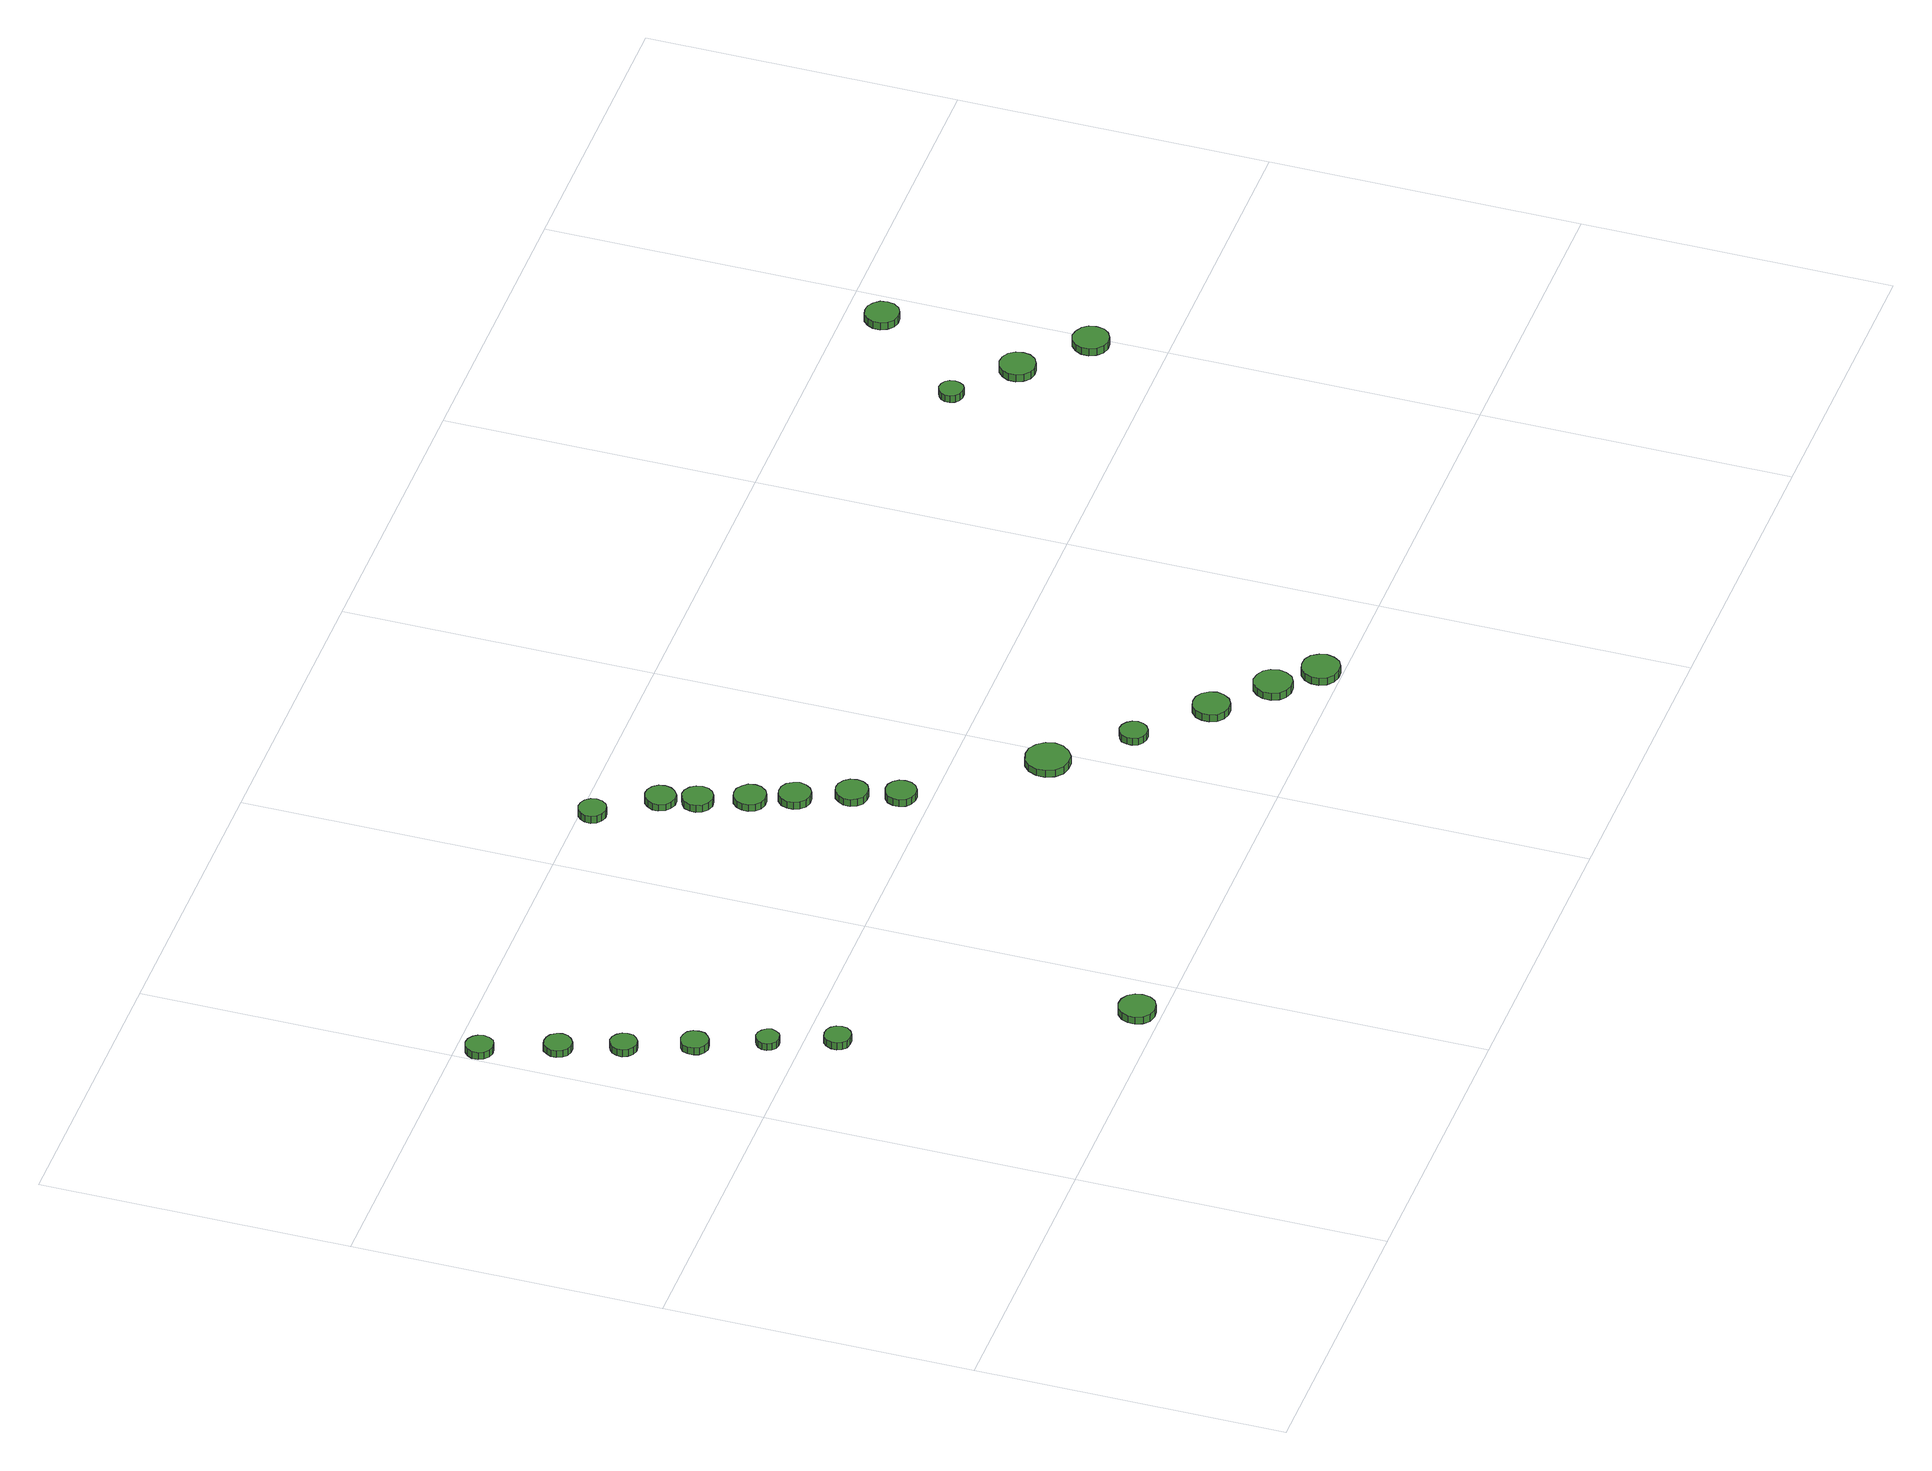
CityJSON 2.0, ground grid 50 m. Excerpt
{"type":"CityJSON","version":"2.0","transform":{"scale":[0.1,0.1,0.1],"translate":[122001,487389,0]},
"CityObjects":{
"tree1":{"type":"SolitaryVegetationObject","attributes":{"function":"something"},"geometry":[{"type":"MultiSurface","lod":"1","boundaries":[[[0,1,2,3,4,5,6,7,8,9,10,11,12,13,14]],[[15,16,17,18,19,20,21,22,23,24,25,26,27,28,29]],[[0,29,28,1]],[[1,28,27,2]],[[2,27,26,3]],[[3,26,25,4]],[[4,25,24,5]],[[5,24,23,6]],[[6,23,22,7]],[[7,22,21,8]],[[8,21,20,9]],[[9,20,19,10]],[[10,19,18,11]],[[11,18,17,12]],[[12,17,16,13]],[[13,16,15,14]],[[14,15,29,0]]]}]},
"tree2":{"type":"SolitaryVegetationObject","attributes":{"function":"something"},"geometry":[{"type":"MultiSurface","lod":"1","boundaries":[[[30,31,32,33,34,35,36,37,38,39,40,41,42,43,44]],[[45,46,47,48,49,50,51,52,53,54,55,56,57,58,59]],[[30,59,58,31]],[[31,58,57,32]],[[32,57,56,33]],[[33,56,55,34]],[[34,55,54,35]],[[35,54,53,36]],[[36,53,52,37]],[[37,52,51,38]],[[38,51,50,39]],[[39,50,49,40]],[[40,49,48,41]],[[41,48,47,42]],[[42,47,46,43]],[[43,46,45,44]],[[44,45,59,30]]]}]},
"tree3":{"type":"SolitaryVegetationObject","attributes":{"function":"something"},"geometry":[{"type":"MultiSurface","lod":"1","boundaries":[[[60,61,62,63,64,65,66,67,68,69,70,71,72,73,74]],[[75,76,77,78,79,80,81,82,83,84,85,86,87,88,89]],[[60,89,88,61]],[[61,88,87,62]],[[62,87,86,63]],[[63,86,85,64]],[[64,85,84,65]],[[65,84,83,66]],[[66,83,82,67]],[[67,82,81,68]],[[68,81,80,69]],[[69,80,79,70]],[[70,79,78,71]],[[71,78,77,72]],[[72,77,76,73]],[[73,76,75,74]],[[74,75,89,60]]]}]},
"tree4":{"type":"SolitaryVegetationObject","attributes":{"function":"something"},"geometry":[{"type":"MultiSurface","lod":"1","boundaries":[[[90,91,92,93,94,95,96,97,98,99,100,101,102,103,104]],[[105,106,107,108,109,110,111,112,113,114,115,116,117,118,119]],[[90,119,118,91]],[[91,118,117,92]],[[92,117,116,93]],[[93,116,115,94]],[[94,115,114,95]],[[95,114,113,96]],[[96,113,112,97]],[[97,112,111,98]],[[98,111,110,99]],[[99,110,109,100]],[[100,109,108,101]],[[101,108,107,102]],[[102,107,106,103]],[[103,106,105,104]],[[104,105,119,90]]]}]},
"tree5":{"type":"SolitaryVegetationObject","attributes":{"function":"something"},"geometry":[{"type":"MultiSurface","lod":"1","boundaries":[[[120,121,122,123,124,125,126,127,128,129,130,131,132,133,134]],[[135,136,137,138,139,140,141,142,143,144,145,146,147,148,149]],[[120,149,148,121]],[[121,148,147,122]],[[122,147,146,123]],[[123,146,145,124]],[[124,145,144,125]],[[125,144,143,126]],[[126,143,142,127]],[[127,142,141,128]],[[128,141,140,129]],[[129,140,139,130]],[[130,139,138,131]],[[131,138,137,132]],[[132,137,136,133]],[[133,136,135,134]],[[134,135,149,120]]]}]},
"tree6":{"type":"SolitaryVegetationObject","attributes":{"function":"something"},"geometry":[{"type":"MultiSurface","lod":"1","boundaries":[[[150,151,152,153,154,155,156,157,158,159,160,161,162,163,164]],[[165,166,167,168,169,170,171,172,173,174,175,176,177,178,179]],[[150,179,178,151]],[[151,178,177,152]],[[152,177,176,153]],[[153,176,175,154]],[[154,175,174,155]],[[155,174,173,156]],[[156,173,172,157]],[[157,172,171,158]],[[158,171,170,159]],[[159,170,169,160]],[[160,169,168,161]],[[161,168,167,162]],[[162,167,166,163]],[[163,166,165,164]],[[164,165,179,150]]]}]},
"tree7":{"type":"SolitaryVegetationObject","attributes":{"function":"something"},"geometry":[{"type":"MultiSurface","lod":"1","boundaries":[[[180,181,182,183,184,185,186,187,188,189,190,191,192,193,194]],[[195,196,197,198,199,200,201,202,203,204,205,206,207,208,209]],[[180,209,208,181]],[[181,208,207,182]],[[182,207,206,183]],[[183,206,205,184]],[[184,205,204,185]],[[185,204,203,186]],[[186,203,202,187]],[[187,202,201,188]],[[188,201,200,189]],[[189,200,199,190]],[[190,199,198,191]],[[191,198,197,192]],[[192,197,196,193]],[[193,196,195,194]],[[194,195,209,180]]]}]},
"tree8":{"type":"SolitaryVegetationObject","attributes":{"function":"something"},"geometry":[{"type":"MultiSurface","lod":"1","boundaries":[[[210,211,212,213,214,215,216,217,218,219,220,221,222,223,224]],[[225,226,227,228,229,230,231,232,233,234,235,236,237,238,239]],[[210,239,238,211]],[[211,238,237,212]],[[212,237,236,213]],[[213,236,235,214]],[[214,235,234,215]],[[215,234,233,216]],[[216,233,232,217]],[[217,232,231,218]],[[218,231,230,219]],[[219,230,229,220]],[[220,229,228,221]],[[221,228,227,222]],[[222,227,226,223]],[[223,226,225,224]],[[224,225,239,210]]]}]},
"tree9":{"type":"SolitaryVegetationObject","attributes":{"function":"something"},"geometry":[{"type":"MultiSurface","lod":"1","boundaries":[[[240,241,242,243,244,245,246,247,248,249,250,251,252,253,254]],[[255,256,257,258,259,260,261,262,263,264,265,266,267,268,269]],[[240,269,268,241]],[[241,268,267,242]],[[242,267,266,243]],[[243,266,265,244]],[[244,265,264,245]],[[245,264,263,246]],[[246,263,262,247]],[[247,262,261,248]],[[248,261,260,249]],[[249,260,259,250]],[[250,259,258,251]],[[251,258,257,252]],[[252,257,256,253]],[[253,256,255,254]],[[254,255,269,240]]]}]},
"tree10":{"type":"SolitaryVegetationObject","attributes":{"function":"something"},"geometry":[{"type":"MultiSurface","lod":"1","boundaries":[[[270,271,272,273,274,275,276,277,278,279,280,281,282,283,284]],[[285,286,287,288,289,290,291,292,293,294,295,296,297,298,299]],[[270,299,298,271]],[[271,298,297,272]],[[272,297,296,273]],[[273,296,295,274]],[[274,295,294,275]],[[275,294,293,276]],[[276,293,292,277]],[[277,292,291,278]],[[278,291,290,279]],[[279,290,289,280]],[[280,289,288,281]],[[281,288,287,282]],[[282,287,286,283]],[[283,286,285,284]],[[284,285,299,270]]]}]},
"tree11":{"type":"SolitaryVegetationObject","attributes":{"function":"something"},"geometry":[{"type":"MultiSurface","lod":"1","boundaries":[[[300,301,302,303,304,305,306,307,308,309,310,311,312,313,314]],[[315,316,317,318,319,320,321,322,323,324,325,326,327,328,329]],[[300,329,328,301]],[[301,328,327,302]],[[302,327,326,303]],[[303,326,325,304]],[[304,325,324,305]],[[305,324,323,306]],[[306,323,322,307]],[[307,322,321,308]],[[308,321,320,309]],[[309,320,319,310]],[[310,319,318,311]],[[311,318,317,312]],[[312,317,316,313]],[[313,316,315,314]],[[314,315,329,300]]]}]},
"tree12":{"type":"SolitaryVegetationObject","attributes":{"function":"something"},"geometry":[{"type":"MultiSurface","lod":"1","boundaries":[[[330,331,332,333,334,335,336,337,338,339,340,341,342,343,344]],[[345,346,347,348,349,350,351,352,353,354,355,356,357,358,359]],[[330,359,358,331]],[[331,358,357,332]],[[332,357,356,333]],[[333,356,355,334]],[[334,355,354,335]],[[335,354,353,336]],[[336,353,352,337]],[[337,352,351,338]],[[338,351,350,339]],[[339,350,349,340]],[[340,349,348,341]],[[341,348,347,342]],[[342,347,346,343]],[[343,346,345,344]],[[344,345,359,330]]]}]},
"tree13":{"type":"SolitaryVegetationObject","attributes":{"function":"something"},"geometry":[{"type":"MultiSurface","lod":"1","boundaries":[[[360,361,362,363,364,365,366,367,368,369,370,371,372,373,374]],[[375,376,377,378,379,380,381,382,383,384,385,386,387,388,389]],[[360,389,388,361]],[[361,388,387,362]],[[362,387,386,363]],[[363,386,385,364]],[[364,385,384,365]],[[365,384,383,366]],[[366,383,382,367]],[[367,382,381,368]],[[368,381,380,369]],[[369,380,379,370]],[[370,379,378,371]],[[371,378,377,372]],[[372,377,376,373]],[[373,376,375,374]],[[374,375,389,360]]]}]},
"tree14":{"type":"SolitaryVegetationObject","attributes":{"function":"something"},"geometry":[{"type":"MultiSurface","lod":"1","boundaries":[[[390,391,392,393,394,395,396,397,398,399,400,401,402,403,404]],[[405,406,407,408,409,410,411,412,413,414,415,416,417,418,419]],[[390,419,418,391]],[[391,418,417,392]],[[392,417,416,393]],[[393,416,415,394]],[[394,415,414,395]],[[395,414,413,396]],[[396,413,412,397]],[[397,412,411,398]],[[398,411,410,399]],[[399,410,409,400]],[[400,409,408,401]],[[401,408,407,402]],[[402,407,406,403]],[[403,406,405,404]],[[404,405,419,390]]]}]},
"tree15":{"type":"SolitaryVegetationObject","attributes":{"function":"something"},"geometry":[{"type":"MultiSurface","lod":"1","boundaries":[[[420,421,422,423,424,425,426,427,428,429,430,431,432,433,434]],[[435,436,437,438,439,440,441,442,443,444,445,446,447,448,449]],[[420,449,448,421]],[[421,448,447,422]],[[422,447,446,423]],[[423,446,445,424]],[[424,445,444,425]],[[425,444,443,426]],[[426,443,442,427]],[[427,442,441,428]],[[428,441,440,429]],[[429,440,439,430]],[[430,439,438,431]],[[431,438,437,432]],[[432,437,436,433]],[[433,436,435,434]],[[434,435,449,420]]]}]},
"tree16":{"type":"SolitaryVegetationObject","attributes":{"function":"something"},"geometry":[{"type":"MultiSurface","lod":"1","boundaries":[[[450,451,452,453,454,455,456,457,458,459,460,461,462,463,464]],[[465,466,467,468,469,470,471,472,473,474,475,476,477,478,479]],[[450,479,478,451]],[[451,478,477,452]],[[452,477,476,453]],[[453,476,475,454]],[[454,475,474,455]],[[455,474,473,456]],[[456,473,472,457]],[[457,472,471,458]],[[458,471,470,459]],[[459,470,469,460]],[[460,469,468,461]],[[461,468,467,462]],[[462,467,466,463]],[[463,466,465,464]],[[464,465,479,450]]]}]},
"tree17":{"type":"SolitaryVegetationObject","attributes":{"function":"something"},"geometry":[{"type":"MultiSurface","lod":"1","boundaries":[[[480,481,482,483,484,485,486,487,488,489,490,491,492,493,494]],[[495,496,497,498,499,500,501,502,503,504,505,506,507,508,509]],[[480,509,508,481]],[[481,508,507,482]],[[482,507,506,483]],[[483,506,505,484]],[[484,505,504,485]],[[485,504,503,486]],[[486,503,502,487]],[[487,502,501,488]],[[488,501,500,489]],[[489,500,499,490]],[[490,499,498,491]],[[491,498,497,492]],[[492,497,496,493]],[[493,496,495,494]],[[494,495,509,480]]]}]},
"tree18":{"type":"SolitaryVegetationObject","attributes":{"function":"something"},"geometry":[{"type":"MultiSurface","lod":"1","boundaries":[[[510,511,512,513,514,515,516,517,518,519,520,521,522,523,524]],[[525,526,527,528,529,530,531,532,533,534,535,536,537,538,539]],[[510,539,538,511]],[[511,538,537,512]],[[512,537,536,513]],[[513,536,535,514]],[[514,535,534,515]],[[515,534,533,516]],[[516,533,532,517]],[[517,532,531,518]],[[518,531,530,519]],[[519,530,529,520]],[[520,529,528,521]],[[521,528,527,522]],[[522,527,526,523]],[[523,526,525,524]],[[524,525,539,510]]]}]},
"tree19":{"type":"SolitaryVegetationObject","attributes":{"function":"something"},"geometry":[{"type":"MultiSurface","lod":"1","boundaries":[[[540,541,542,543,544,545,546,547,548,549,550,551,552,553,554]],[[555,556,557,558,559,560,561,562,563,564,565,566,567,568,569]],[[540,569,568,541]],[[541,568,567,542]],[[542,567,566,543]],[[543,566,565,544]],[[544,565,564,545]],[[545,564,563,546]],[[546,563,562,547]],[[547,562,561,548]],[[548,561,560,549]],[[549,560,559,550]],[[550,559,558,551]],[[551,558,557,552]],[[552,557,556,553]],[[553,556,555,554]],[[554,555,569,540]]]}]},
"tree20":{"type":"SolitaryVegetationObject","attributes":{"function":"something"},"geometry":[{"type":"MultiSurface","lod":"1","boundaries":[[[570,571,572,573,574,575,576,577,578,579,580,581,582,583,584]],[[585,586,587,588,589,590,591,592,593,594,595,596,597,598,599]],[[570,599,598,571]],[[571,598,597,572]],[[572,597,596,573]],[[573,596,595,574]],[[574,595,594,575]],[[575,594,593,576]],[[576,593,592,577]],[[577,592,591,578]],[[578,591,590,579]],[[579,590,589,580]],[[580,589,588,581]],[[581,588,587,582]],[[582,587,586,583]],[[583,586,585,584]],[[584,585,599,570]]]}]},
"tree21":{"type":"SolitaryVegetationObject","attributes":{"function":"something"},"geometry":[{"type":"MultiSurface","lod":"1","boundaries":[[[600,601,602,603,604,605,606,607,608,609,610,611,612,613,614]],[[615,616,617,618,619,620,621,622,623,624,625,626,627,628,629]],[[600,629,628,601]],[[601,628,627,602]],[[602,627,626,603]],[[603,626,625,604]],[[604,625,624,605]],[[605,624,623,606]],[[606,623,622,607]],[[607,622,621,608]],[[608,621,620,609]],[[609,620,619,610]],[[610,619,618,611]],[[611,618,617,612]],[[612,617,616,613]],[[613,616,615,614]],[[614,615,629,600]]]}]},
"tree22":{"type":"SolitaryVegetationObject","attributes":{"function":"something"},"geometry":[{"type":"MultiSurface","lod":"1","boundaries":[[[630,631,632,633,634,635,636,637,638,639,640,641,642,643,644]],[[645,646,647,648,649,650,651,652,653,654,655,656,657,658,659]],[[630,659,658,631]],[[631,658,657,632]],[[632,657,656,633]],[[633,656,655,634]],[[634,655,654,635]],[[635,654,653,636]],[[636,653,652,637]],[[637,652,651,638]],[[638,651,650,639]],[[639,650,649,640]],[[640,649,648,641]],[[641,648,647,642]],[[642,647,646,643]],[[643,646,645,644]],[[644,645,659,630]]]}]},
"tree23":{"type":"SolitaryVegetationObject","attributes":{"function":"something"},"geometry":[{"type":"MultiSurface","lod":"1","boundaries":[[[660,661,662,663,664,665,666,667,668,669,670,671,672,673,674]],[[675,676,677,678,679,680,681,682,683,684,685,686,687,688,689]],[[660,689,688,661]],[[661,688,687,662]],[[662,687,686,663]],[[663,686,685,664]],[[664,685,684,665]],[[665,684,683,666]],[[666,683,682,667]],[[667,682,681,668]],[[668,681,680,669]],[[669,680,679,670]],[[670,679,678,671]],[[671,678,677,672]],[[672,677,676,673]],[[673,676,675,674]],[[674,675,689,660]]]}]}
},
"vertices":[
[45,963,15],[43,972,15],[38,979,15],[30,984,15],[21,985,15],[12,982,15],[5,976,15],[1,968,15],[1,958,15],[5,950,15],[12,944,15],[21,941,15],[30,942,15],[38,946,15],[43,954,15],[43,954,2],[38,946,2],[30,942,2],[21,941,2],[12,944,2],[5,950,2],[1,958,2],[1,968,2],[5,976,2],[12,982,2],[21,985,2],[30,984,2],[38,979,2],[43,972,2],[45,963,2],
[89,851,13],[87,860,13],[81,868,13],[73,872,13],[64,873,13],[55,871,13],[49,864,13],[45,856,13],[45,847,13],[49,838,13],[55,832,13],[64,829,13],[73,830,13],[81,835,13],[87,842,13],[87,842,0],[81,835,0],[73,830,0],[64,829,0],[55,832,0],[49,838,0],[45,847,0],[45,856,0],[49,864,0],[55,871,0],[64,873,0],[73,872,0],[81,868,0],[87,860,0],[89,851,0],
[120,757,13],[119,765,13],[113,772,13],[106,777,13],[97,778,13],[89,775,13],[82,769,13],[78,761,13],[78,752,13],[82,744,13],[89,738,13],[97,735,13],[106,736,13],[113,741,13],[119,748,13],[119,748,0],[113,741,0],[106,736,0],[97,735,0],[89,738,0],[82,744,0],[78,752,0],[78,761,0],[82,769,0],[89,775,0],[97,778,0],[106,777,0],[113,772,0],[119,765,0],[120,757,0],
[159,655,13],[158,664,13],[152,672,13],[144,676,13],[135,677,13],[126,674,13],[119,668,13],[116,660,13],[116,650,13],[119,642,13],[126,636,13],[135,633,13],[144,634,13],[152,639,13],[158,646,13],[158,646,0],[152,639,0],[144,634,0],[135,633,0],[126,636,0],[119,642,0],[116,650,0],[116,660,0],[119,668,0],[126,674,0],[135,677,0],[144,676,0],[152,672,0],[158,664,0],[159,655,0],
[198,551,13],[196,559,13],[191,565,13],[185,569,13],[177,570,13],[170,567,13],[164,562,13],[161,555,13],[161,547,13],[164,540,13],[170,535,13],[177,533,13],[185,534,13],[191,537,13],[196,544,13],[196,544,0],[191,537,0],[185,534,0],[177,533,0],[170,535,0],[164,540,0],[161,547,0],[161,555,0],[164,562,0],[170,567,0],[177,570,0],[185,569,0],[191,565,0],[196,559,0],[198,551,0],
[236,451,14],[235,460,14],[229,467,14],[222,471,14],[213,472,14],[204,470,14],[198,464,14],[194,455,14],[194,446,14],[198,438,14],[204,432,14],[213,430,14],[222,431,14],[229,435,14],[235,442,14],[235,442,1],[229,435,1],[222,431,1],[213,430,1],[204,432,1],[198,438,1],[194,446,1],[194,455,1],[198,464,1],[204,470,1],[213,472,1],[222,471,1],[229,467,1],[235,460,1],[236,451,1],
[447,37,19],[445,49,19],[438,59,19],[427,65,19],[415,66,19],[403,62,19],[394,54,19],[389,43,19],[389,31,19],[394,19,19],[403,11,19],[415,8,19],[427,9,19],[438,15,19],[445,25,19],[445,25,6],[438,15,6],[427,9,6],[415,8,6],[403,11,6],[394,19,6],[389,31,6],[389,43,6],[394,54,6],[403,62,6],[415,66,6],[427,65,6],[438,59,6],[445,49,6],[447,37,6],
[656,980,17],[654,989,17],[648,997,17],[640,1001,17],[631,1002,17],[622,999,17],[615,993,17],[611,985,17],[611,975,17],[615,967,17],[622,961,17],[631,958,17],[640,959,17],[648,963,17],[654,971,17],[654,971,4],[648,963,4],[640,959,4],[631,958,4],[622,961,4],[615,967,4],[611,975,4],[611,985,4],[615,993,4],[622,999,4],[631,1002,4],[640,1001,4],[648,997,4],[654,989,4],[656,980,4],
[738,837,15],[736,847,15],[730,855,15],[721,861,15],[711,862,15],[701,858,15],[693,852,15],[689,842,15],[689,832,15],[693,823,15],[701,816,15],[711,812,15],[721,814,15],[730,819,15],[736,827,15],[736,827,2],[730,819,2],[721,814,2],[711,812,2],[701,816,2],[693,823,2],[689,832,2],[689,842,2],[693,852,2],[701,858,2],[711,862,2],[721,861,2],[730,855,2],[736,847,2],[738,837,2],
[722,892,15],[720,902,15],[714,910,15],[705,915,15],[695,916,15],[685,913,15],[678,906,15],[673,897,15],[673,887,15],[678,877,15],[685,871,15],[695,867,15],[705,868,15],[714,874,15],[720,882,15],[720,882,3],[714,874,3],[705,868,3],[695,867,3],[685,871,3],[678,877,3],[673,887,3],[673,897,3],[678,906,3],[685,913,3],[695,916,3],[705,915,3],[714,910,3],[720,902,3],[722,892,3],
[768,762,14],[766,773,14],[759,781,14],[750,787,14],[739,788,14],[729,785,14],[721,777,14],[717,768,14],[717,757,14],[721,747,14],[729,740,14],[739,737,14],[750,738,14],[759,743,14],[766,752,14],[766,752,1],[759,743,1],[750,738,1],[739,737,1],[729,740,1],[721,747,1],[717,757,1],[717,768,1],[721,777,1],[729,785,1],[739,788,1],[750,787,1],[759,781,1],[766,773,1],[768,762,1],
[793,699,15],[790,709,15],[784,718,15],[775,723,15],[764,724,15],[754,721,15],[746,714,15],[742,704,15],[742,693,15],[746,684,15],[754,676,15],[764,673,15],[775,674,15],[784,680,15],[790,688,15],[790,688,2],[784,680,2],[775,674,2],[764,673,2],[754,676,2],[746,684,2],[742,693,2],[742,704,2],[746,714,2],[754,721,2],[764,724,2],[775,723,2],[784,718,2],[790,709,2],[793,699,2],
[841,545,20],[839,555,20],[833,563,20],[824,568,20],[814,569,20],[804,566,20],[796,559,20],[792,550,20],[792,540,20],[796,530,20],[804,523,20],[814,520,20],[824,521,20],[833,526,20],[839,535,20],[839,535,7],[833,526,7],[824,521,7],[814,520,7],[804,523,7],[796,530,7],[792,540,7],[792,550,7],[796,559,7],[804,566,7],[814,569,7],[824,568,7],[833,563,7],[839,555,7],[841,545,7],
[824,617,17],[822,628,17],[816,636,17],[806,642,17],[796,643,17],[785,640,17],[778,632,17],[773,623,17],[773,612,17],[778,602,17],[785,595,17],[796,592,17],[806,593,17],[816,598,17],[822,607,17],[822,607,4],[816,598,4],[806,593,4],[796,592,4],[785,595,4],[778,602,4],[773,612,4],[773,623,4],[778,632,4],[785,640,4],[796,643,4],[806,642,4],[816,636,4],[822,628,4],[824,617,4],
[999,357,21],[996,371,21],[987,383,21],[974,391,21],[960,392,21],[946,388,21],[935,378,21],[929,364,21],[929,350,21],[935,336,21],[946,326,21],[960,322,21],[974,323,21],[987,331,21],[996,343,21],[996,343,8],[987,331,8],[974,323,8],[960,322,8],[946,326,8],[935,336,8],[929,350,8],[929,364,8],[935,378,8],[946,388,8],[960,392,8],[974,391,8],[987,383,8],[996,371,8],[999,357,8],
[1095,255,16],[1093,264,16],[1088,271,16],[1080,276,16],[1071,277,16],[1062,274,16],[1055,268,16],[1052,259,16],[1052,250,16],[1055,242,16],[1062,236,16],[1071,233,16],[1080,234,16],[1088,239,16],[1093,246,16],[1093,246,3],[1088,239,3],[1080,234,3],[1071,233,3],[1062,236,3],[1055,242,3],[1052,250,3],[1052,259,3],[1055,268,3],[1062,274,3],[1071,277,3],[1080,276,3],[1088,271,3],[1093,264,3],[1095,255,3],
[1203,163,15],[1200,175,15],[1193,185,15],[1182,191,15],[1170,192,15],[1159,189,15],[1149,180,15],[1145,169,15],[1145,157,15],[1149,146,15],[1159,138,15],[1170,134,15],[1182,135,15],[1193,141,15],[1200,151,15],[1200,151,2],[1193,141,2],[1182,135,2],[1170,134,2],[1159,138,2],[1149,146,2],[1145,157,2],[1145,169,2],[1149,180,2],[1159,189,2],[1170,192,2],[1182,191,2],[1193,185,2],[1200,175,2],[1203,163,2],
[1285,90,15],[1282,103,15],[1275,113,15],[1264,119,15],[1251,121,15],[1239,117,15],[1230,108,15],[1225,97,15],[1225,84,15],[1230,72,15],[1239,64,15],[1251,60,15],[1264,61,15],[1275,67,15],[1282,78,15],[1282,78,2],[1275,67,2],[1264,61,2],[1251,60,2],[1239,64,2],[1230,72,2],[1225,84,2],[1225,97,2],[1230,108,2],[1239,117,2],[1251,121,2],[1264,119,2],[1275,113,2],[1282,103,2],[1285,90,2],
[1345,33,14],[1342,45,14],[1335,56,14],[1324,62,14],[1311,63,14],[1299,60,14],[1289,51,14],[1284,39,14],[1284,27,14],[1289,15,14],[1299,7,14],[1311,3,14],[1324,4,14],[1335,10,14],[1342,21,14],[1342,21,1],[1335,10,1],[1324,4,1],[1311,3,1],[1299,7,1],[1289,15,1],[1284,27,1],[1284,39,1],[1289,51,1],[1299,60,1],[1311,63,1],[1324,62,1],[1335,56,1],[1342,45,1],[1345,33,1],
[1806,779,24],[1804,787,24],[1800,793,24],[1793,797,24],[1785,798,24],[1777,795,24],[1771,790,24],[1768,783,24],[1768,775,24],[1771,767,24],[1777,762,24],[1785,760,24],[1793,760,24],[1800,764,24],[1804,771,24],[1804,771,11],[1800,764,11],[1793,760,11],[1785,760,11],[1777,762,11],[1771,767,11],[1768,775,11],[1768,783,11],[1771,790,11],[1777,795,11],[1785,798,11],[1793,797,11],[1800,793,11],[1804,787,11],[1806,779,11],
[1905,701,24],[1903,713,24],[1896,723,24],[1885,729,24],[1873,730,24],[1862,726,24],[1853,718,24],[1848,707,24],[1848,695,24],[1853,684,24],[1862,676,24],[1873,673,24],[1885,674,24],[1896,680,24],[1903,690,24],[1903,690,11],[1896,680,11],[1885,674,11],[1873,673,11],[1862,676,11],[1853,684,11],[1848,695,11],[1848,707,11],[1853,718,11],[1862,726,11],[1873,730,11],[1885,729,11],[1896,723,11],[1903,713,11],[1905,701,11],
[2001,615,24],[1999,627,24],[1992,636,24],[1981,642,24],[1969,644,24],[1958,640,24],[1949,632,24],[1944,621,24],[1944,609,24],[1949,598,24],[1958,590,24],[1969,586,24],[1981,588,24],[1992,594,24],[1999,603,24],[1999,603,11],[1992,594,11],[1981,588,11],[1969,586,11],[1958,590,11],[1949,598,11],[1944,609,11],[1944,621,11],[1949,632,11],[1958,640,11],[1969,644,11],[1981,642,11],[1992,636,11],[1999,627,11],[2001,615,11],
[1960,937,25],[1958,948,25],[1951,957,25],[1941,963,25],[1930,964,25],[1919,961,25],[1911,953,25],[1906,943,25],[1906,931,25],[1911,921,25],[1919,913,25],[1930,910,25],[1941,911,25],[1951,916,25],[1958,926,25],[1958,926,12],[1951,916,12],[1941,911,12],[1930,910,12],[1919,913,12],[1911,921,12],[1906,931,12],[1906,943,12],[1911,953,12],[1919,961,12],[1930,964,12],[1941,963,12],[1951,957,12],[1958,948,12],[1960,937,12]
]}
